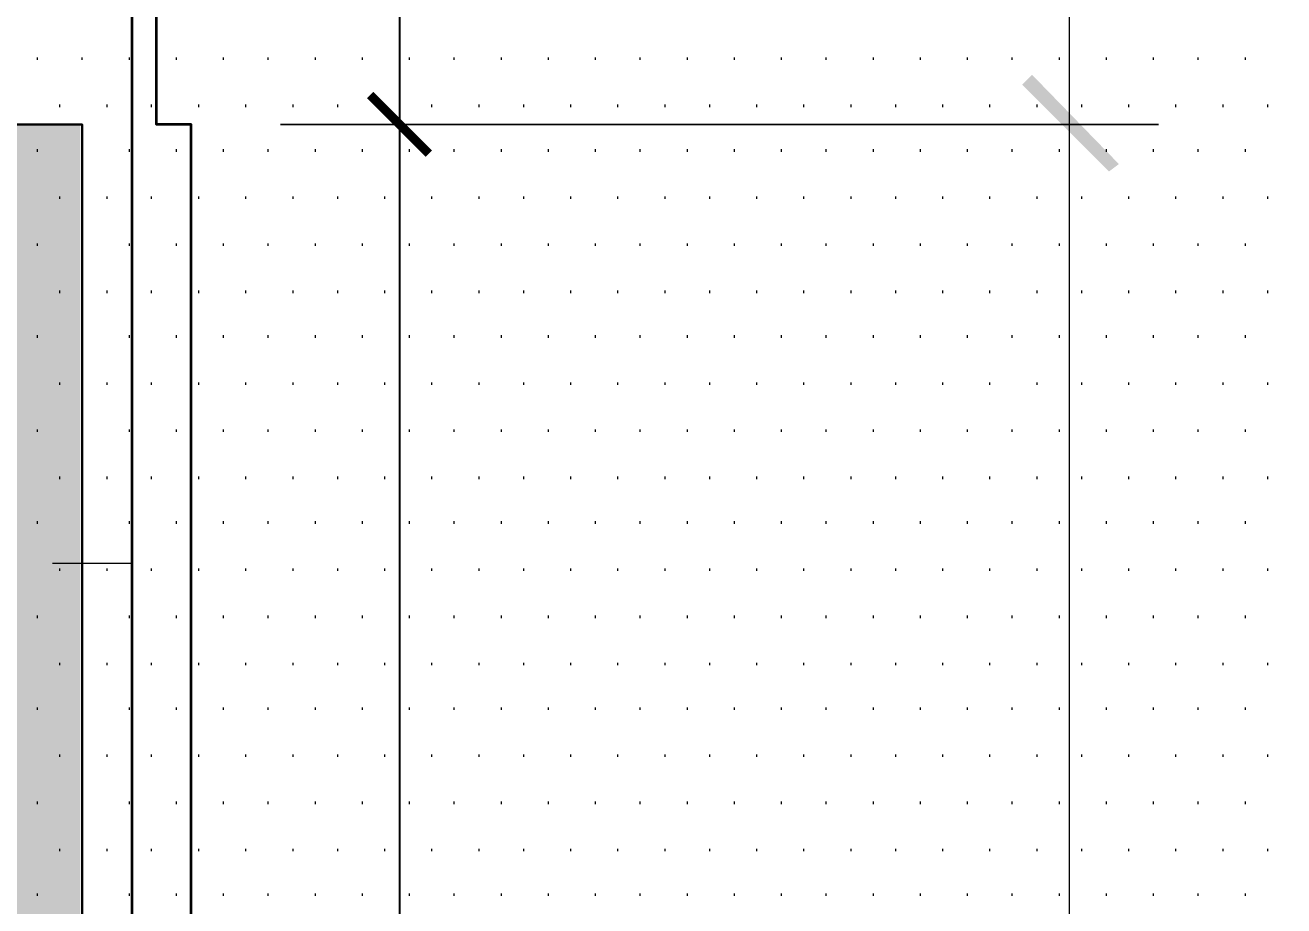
# Model space of a CAD drawing. Header units: millimetres. Extents: x -383313 to -161684, y -117025 to 99224.
# Drawn here: x -330323 to -328175, y -11166 to -9663 of the extents above; entities that cross this region are included whole.
import ezdxf

# ---------------------------------------------------------------- set-up
doc = ezdxf.new("R2010")
doc.units = ezdxf.units.MM
doc.header["$MEASUREMENT"] = 0
doc.layers.get('Defpoints').update_dxf_attribs({"color": 31})
for name, color, linetype in [('001__КОНСТРУКТИВ__размеры внутр.', 7, 'Continuous'), ('PDF_Geometry', 7, 'Continuous'), ('PDF_Solid Fills', 7, 'Continuous')]:
    doc.layers.add(name, color=color, linetype=linetype)
doc.layers.add('001__КОНСТРУКТИВ__Стены наружные', color=7, linetype='Continuous', lineweight=30)
doc.styles.add('PSTUDIO', font='arial.ttf')
doc.dimstyles.new('PS_TICK', dxfattribs={"dimscale": 100, "dimtxt": 2.5, "dimasz": 1, "dimexe": 2, "dimexo": 2, "dimgap": 1, "dimtad": 1, "dimdec": 0, "dimzin": 0, "dimdsep": 46, "dimtxsty": 'PSTUDIO', "dimblk": 'ARCHTICK', "dimcen": 2, "dimdle": 1.5, "dimse1": 1, "dimse2": 1, "dimadec": 0, "dimazin": 0, "dimtfac": 1, "dimtdec": 0, "dimtix": 1, "dimtmove": 1, "dimatfit": 3, "dimldrblk": 'ARCHTICK', "dimfxl": 1, "dimtolj": 1, "dimtzin": 0, "dimarcsym": 0})

# ---------------------------------------------------------------- blocks, each defined once
blk = doc.blocks.new('_ArchTick')
at = {"color": 0, "linetype": 'ByBlock', "const_width": 0.15}
blk.add_lwpolyline([(-0.5, -0.5), (0.5, 0.5)], dxfattribs=at)
blk = doc.blocks.new('*D281')
at = {"layer": '001__КОНСТРУКТИВ__размеры внутр.', "color": 0, "lineweight": -2, "ltscale": 100, "transparency": 16777216}
blk.add_line((-336984.8, -5432.1), (-336984.8, -20232.4), dxfattribs=at)
at = {"layer": 'Defpoints', "color": 0, "ltscale": 100, "transparency": 16777216}
for p in [(-330226.1, -5582.1), (-336984.8, -20082.4), (-335014.1, -20082.4)]:
    blk.add_point(p, dxfattribs=at)
at = {"layer": '001__КОНСТРУКТИВ__размеры внутр.', "color": 0, "lineweight": -2, "ltscale": 100, "transparency": 16777216, "xscale": 100, "yscale": 100, "zscale": 100}
for p, rotation in [((-336984.8, -5582.1), 90), ((-336984.8, -20082.4), 270)]:
    blk.add_blockref('_ArchTick', p, dxfattribs=dict(at, rotation=rotation))
at = {"layer": '001__КОНСТРУКТИВ__размеры внутр.', "color": 0, "ltscale": 100, "transparency": 16777216, "insert": (-337212.4, -12832.2), "char_height": 250, "attachment_point": 5, "rotation": 90, "style": 'PSTUDIO'}
blk.add_mtext('\\A1;14500', dxfattribs=at)
blk = doc.blocks.new('*D285')
at = {"layer": '001__КОНСТРУКТИВ__размеры внутр.', "color": 0, "lineweight": -2, "ltscale": 100, "transparency": 16777216}
blk.add_line((-329684.2, -7182.1), (-329684.2, -9982.1), dxfattribs=at)
at = {"layer": 'Defpoints', "color": 0, "ltscale": 100, "transparency": 16777216}
for p in [(-330226.1, -7332.1), (-330226.1, -9832.1), (-329684.2, -9832.1)]:
    blk.add_point(p, dxfattribs=at)
at = {"layer": '001__КОНСТРУКТИВ__размеры внутр.', "color": 0, "lineweight": -2, "ltscale": 100, "transparency": 16777216, "xscale": 100, "yscale": 100, "zscale": 100}
for p, rotation in [((-329684.2, -7332.1), 90), ((-329684.2, -9832.1), 270)]:
    blk.add_blockref('_ArchTick', p, dxfattribs=dict(at, rotation=rotation))
at = {"layer": '001__КОНСТРУКТИВ__размеры внутр.', "color": 0, "ltscale": 100, "transparency": 16777216, "insert": (-329911.8, -8582.1), "char_height": 250, "attachment_point": 5, "rotation": 90, "style": 'PSTUDIO'}
blk.add_mtext('\\A1;2500', dxfattribs=at)
blk = doc.blocks.new('*D286')
at = {"layer": '001__КОНСТРУКТИВ__размеры внутр.', "color": 0, "lineweight": -2, "ltscale": 100, "transparency": 16777216}
blk.add_line((-329684.2, -9682.1), (-329684.2, -13482.1), dxfattribs=at)
at = {"layer": 'Defpoints', "color": 0, "ltscale": 100, "transparency": 16777216}
for p in [(-330226.1, -9832.1), (-330226.1, -13332.1), (-329684.2, -13332.1)]:
    blk.add_point(p, dxfattribs=at)
at = {"layer": '001__КОНСТРУКТИВ__размеры внутр.', "color": 0, "lineweight": -2, "ltscale": 100, "transparency": 16777216, "xscale": 100, "yscale": 100, "zscale": 100}
for p, rotation in [((-329684.2, -9832.1), 90), ((-329684.2, -13332.1), 270)]:
    blk.add_blockref('_ArchTick', p, dxfattribs=dict(at, rotation=rotation))
at = {"layer": '001__КОНСТРУКТИВ__размеры внутр.', "color": 0, "ltscale": 100, "transparency": 16777216, "insert": (-329911.9, -11582.1), "char_height": 250, "attachment_point": 5, "rotation": 90, "style": 'PSTUDIO'}
blk.add_mtext('\\A1;3500', dxfattribs=at)
blk = doc.blocks.new('A$Cf5759c35')
at = {"layer": 'PDF_Geometry', "color": 8, "lineweight": 35}
blk.add_lwpolyline([(38379.2, 12310.5), (28320.8, 12310.5), (28320.8, -7277.1), (28422.4, -7277.1), (28422.4, -3564.5), (28363.2, -3564.5), (28363.2, -1066.8), (28422.4, -1066.8), (28422.4, 2434.2), (28363.2, 2434.2), (28363.2, 4931.8), (28422.4, 4931.8), (28422.4, 8432.8), (28363.2, 8432.8), (28363.2, 10934.7), (28422.4, 10934.7), (28422.4, 12208.9), (38379.2, 12208.9)], dxfattribs=at)
at = {"layer": 'PDF_Geometry', "color": 8, "lineweight": 13}
for points in [[(29921, 11082.9), (29921, 8284.6)], [(29921, 8585.2), (29921, 4783.7)], [(28320.8, 7683.5), (28185.4, 7683.5)]]:
    blk.add_lwpolyline(points, dxfattribs=at)
at = {"layer": 'PDF_Geometry', "color": 8, "lineweight": 9}
for points in [[(28160, 8542.9), (28160, 8547.1)], [(28236.2, 8542.9), (28236.2, 8547.1)], [(28316.6, 8542.9), (28316.6, 8547.1)], [(28397, 8542.9), (28397, 8547.1)], [(28477.5, 8542.9), (28477.5, 8547.1)], [(28553.7, 8542.9), (28553.7, 8547.1)], [(28634.1, 8542.9), (28634.1, 8547.1)], [(28714.5, 8542.9), (28714.5, 8547.1)], [(28795, 8542.9), (28795, 8547.1)], [(28871.2, 8542.9), (28871.2, 8547.1)], [(28951.6, 8542.9), (28951.6, 8547.1)], [(29032, 8542.9), (29032, 8547.1)], [(29112.5, 8542.9), (29112.5, 8547.1)], [(29188.7, 8542.9), (29188.7, 8547.1)], [(29269.1, 8542.9), (29269.1, 8547.1)], [(29349.5, 8542.9), (29349.5, 8547.1)], [(29430, 8542.9), (29430, 8547.1)], [(29506.2, 8542.9), (29506.2, 8547.1)], [(29586.6, 8542.9), (29586.6, 8547.1)], [(29667, 8542.9), (29667, 8547.1)], [(29747.5, 8542.9), (29747.5, 8547.1)], [(29823.7, 8542.9), (29823.7, 8547.1)], [(29904.1, 8542.9), (29904.1, 8547.1)], [(29984.5, 8542.9), (29984.5, 8547.1)], [(30065, 8542.9), (30065, 8547.1)], [(30141.2, 8542.9), (30141.2, 8547.1)], [(30221.6, 8542.9), (30221.6, 8547.1)], [(28198.1, 8462.4), (28198.1, 8466.7)], [(28278.5, 8462.4), (28278.5, 8466.7)], [(28354.7, 8462.4), (28354.7, 8466.7)], [(28435.1, 8462.4), (28435.1, 8466.7)], [(28515.6, 8462.4), (28515.6, 8466.7)], [(28596, 8462.4), (28596, 8466.7)], [(28672.2, 8462.4), (28672.2, 8466.7)], [(28752.6, 8462.4), (28752.6, 8466.7)], [(28833.1, 8462.4), (28833.1, 8466.7)], [(28913.5, 8462.4), (28913.5, 8466.7)], [(28989.7, 8462.4), (28989.7, 8466.7)], [(29070.1, 8462.4), (29070.1, 8466.7)], [(29150.6, 8462.4), (29150.6, 8466.7)], [(29231, 8462.4), (29231, 8466.7)], [(29307.2, 8462.4), (29307.2, 8466.7)], [(29387.6, 8462.4), (29387.6, 8466.7)], [(29468.1, 8462.4), (29468.1, 8466.7)], [(29548.5, 8462.4), (29548.5, 8466.7)], [(29624.7, 8462.4), (29624.7, 8466.7)], [(29705.1, 8462.4), (29705.1, 8466.7)], [(29785.6, 8462.4), (29785.6, 8466.7)], [(29866, 8462.4), (29866, 8466.7)], [(29942.2, 8462.4), (29942.2, 8466.7)], [(30022.6, 8462.4), (30022.6, 8466.7)], [(30103.1, 8462.4), (30103.1, 8466.7)], [(30183.5, 8462.4), (30183.5, 8466.7)], [(30259.7, 8462.4), (30259.7, 8466.7)], [(28160, 8386.2), (28160, 8390.5)], [(28236.2, 8386.2), (28236.2, 8390.5)], [(28316.6, 8386.2), (28316.6, 8390.5)], [(28397, 8386.2), (28397, 8390.5)], [(28477.5, 8386.2), (28477.5, 8390.5)], [(28553.7, 8386.2), (28553.7, 8390.5)], [(28634.1, 8386.2), (28634.1, 8390.5)], [(28714.5, 8386.2), (28714.5, 8390.5)], [(28795, 8386.2), (28795, 8390.5)], [(28871.2, 8386.2), (28871.2, 8390.5)], [(28951.6, 8386.2), (28951.6, 8390.5)], [(29032, 8386.2), (29032, 8390.5)], [(29112.5, 8386.2), (29112.5, 8390.5)], [(29188.7, 8386.2), (29188.7, 8390.5)], [(29269.1, 8386.2), (29269.1, 8390.5)], [(29349.5, 8386.2), (29349.5, 8390.5)], [(29430, 8386.2), (29430, 8390.5)], [(29506.2, 8386.2), (29506.2, 8390.5)], [(29586.6, 8386.2), (29586.6, 8390.5)], [(29667, 8386.2), (29667, 8390.5)], [(29747.5, 8386.2), (29747.5, 8390.5)], [(29823.7, 8386.2), (29823.7, 8390.5)], [(29904.1, 8386.2), (29904.1, 8390.5)], [(29984.5, 8386.2), (29984.5, 8390.5)], [(30065, 8386.2), (30065, 8390.5)], [(30141.2, 8386.2), (30141.2, 8390.5)], [(30221.6, 8386.2), (30221.6, 8390.5)], [(28198.1, 8305.8), (28198.1, 8310)], [(28278.5, 8305.8), (28278.5, 8310)], [(28354.7, 8305.8), (28354.7, 8310)], [(28435.1, 8305.8), (28435.1, 8310)], [(28515.6, 8305.8), (28515.6, 8310)], [(28596, 8305.8), (28596, 8310)], [(28672.2, 8305.8), (28672.2, 8310)], [(28752.6, 8305.8), (28752.6, 8310)], [(28833.1, 8305.8), (28833.1, 8310)], [(28913.5, 8305.8), (28913.5, 8310)], [(28989.7, 8305.8), (28989.7, 8310)], [(29070.1, 8305.8), (29070.1, 8310)], [(29150.6, 8305.8), (29150.6, 8310)], [(29231, 8305.8), (29231, 8310)], [(29307.2, 8305.8), (29307.2, 8310)], [(29387.6, 8305.8), (29387.6, 8310)], [(29468.1, 8305.8), (29468.1, 8310)], [(29548.5, 8305.8), (29548.5, 8310)], [(29624.7, 8305.8), (29624.7, 8310)], [(29705.1, 8305.8), (29705.1, 8310)], [(29785.6, 8305.8), (29785.6, 8310)], [(29866, 8305.8), (29866, 8310)], [(29942.2, 8305.8), (29942.2, 8310)], [(30022.6, 8305.8), (30022.6, 8310)], [(30103.1, 8305.8), (30103.1, 8310)], [(30183.5, 8305.8), (30183.5, 8310)], [(30259.7, 8305.8), (30259.7, 8310)], [(28160, 8225.4), (28160, 8229.6)], [(28236.2, 8225.4), (28236.2, 8229.6)], [(28316.6, 8225.4), (28316.6, 8229.6)], [(28397, 8225.4), (28397, 8229.6)], [(28477.5, 8225.4), (28477.5, 8229.6)], [(28553.7, 8225.4), (28553.7, 8229.6)], [(28634.1, 8225.4), (28634.1, 8229.6)], [(28714.5, 8225.4), (28714.5, 8229.6)], [(28795, 8225.4), (28795, 8229.6)], [(28871.2, 8225.4), (28871.2, 8229.6)], [(28951.6, 8225.4), (28951.6, 8229.6)], [(29032, 8225.4), (29032, 8229.6)], [(29112.5, 8225.4), (29112.5, 8229.6)], [(29188.7, 8225.4), (29188.7, 8229.6)], [(29269.1, 8225.4), (29269.1, 8229.6)], [(29349.5, 8225.4), (29349.5, 8229.6)], [(29430, 8225.4), (29430, 8229.6)], [(29506.2, 8225.4), (29506.2, 8229.6)], [(29586.6, 8225.4), (29586.6, 8229.6)], [(29667, 8225.4), (29667, 8229.6)], [(29747.5, 8225.4), (29747.5, 8229.6)], [(29823.7, 8225.4), (29823.7, 8229.6)], [(29904.1, 8225.4), (29904.1, 8229.6)], [(29984.5, 8225.4), (29984.5, 8229.6)], [(30065, 8225.4), (30065, 8229.6)], [(30141.2, 8225.4), (30141.2, 8229.6)], [(30221.6, 8225.4), (30221.6, 8229.6)], [(28198.1, 8144.9), (28198.1, 8149.2)], [(28278.5, 8144.9), (28278.5, 8149.2)], [(28354.7, 8144.9), (28354.7, 8149.2)], [(28435.1, 8144.9), (28435.1, 8149.2)], [(28515.6, 8144.9), (28515.6, 8149.2)], [(28596, 8144.9), (28596, 8149.2)], [(28672.2, 8144.9), (28672.2, 8149.2)], [(28752.6, 8144.9), (28752.6, 8149.2)], [(28833.1, 8144.9), (28833.1, 8149.2)], [(28913.5, 8144.9), (28913.5, 8149.2)], [(28989.7, 8144.9), (28989.7, 8149.2)], [(29070.1, 8144.9), (29070.1, 8149.2)], [(29150.6, 8144.9), (29150.6, 8149.2)], [(29231, 8144.9), (29231, 8149.2)], [(29307.2, 8144.9), (29307.2, 8149.2)], [(29387.6, 8144.9), (29387.6, 8149.2)], [(29468.1, 8144.9), (29468.1, 8149.2)], [(29548.5, 8144.9), (29548.5, 8149.2)], [(29624.7, 8144.9), (29624.7, 8149.2)], [(29705.1, 8144.9), (29705.1, 8149.2)], [(29785.6, 8144.9), (29785.6, 8149.2)], [(29866, 8144.9), (29866, 8149.2)], [(29942.2, 8144.9), (29942.2, 8149.2)], [(30022.6, 8144.9), (30022.6, 8149.2)], [(30103.1, 8144.9), (30103.1, 8149.2)], [(30183.5, 8144.9), (30183.5, 8149.2)], [(30259.7, 8144.9), (30259.7, 8149.2)], [(28160, 8068.7), (28160, 8073)], [(28236.2, 8068.7), (28236.2, 8073)], [(28316.6, 8068.7), (28316.6, 8073)], [(28397, 8068.7), (28397, 8073)], [(28477.5, 8068.7), (28477.5, 8073)], [(28553.7, 8068.7), (28553.7, 8073)], [(28634.1, 8068.7), (28634.1, 8073)], [(28714.5, 8068.7), (28714.5, 8073)], [(28795, 8068.7), (28795, 8073)], [(28871.2, 8068.7), (28871.2, 8073)], [(28951.6, 8068.7), (28951.6, 8073)], [(29032, 8068.7), (29032, 8073)], [(29112.5, 8068.7), (29112.5, 8073)], [(29188.7, 8068.7), (29188.7, 8073)], [(29269.1, 8068.7), (29269.1, 8073)], [(29349.5, 8068.7), (29349.5, 8073)], [(29430, 8068.7), (29430, 8073)], [(29506.2, 8068.7), (29506.2, 8073)], [(29586.6, 8068.7), (29586.6, 8073)], [(29667, 8068.7), (29667, 8073)], [(29747.5, 8068.7), (29747.5, 8073)], [(29823.7, 8068.7), (29823.7, 8073)], [(29904.1, 8068.7), (29904.1, 8073)], [(29984.5, 8068.7), (29984.5, 8073)], [(30065, 8068.7), (30065, 8073)], [(30141.2, 8068.7), (30141.2, 8073)], [(30221.6, 8068.7), (30221.6, 8073)], [(28198.1, 7988.3), (28198.1, 7992.5)], [(28278.5, 7988.3), (28278.5, 7992.5)], [(28354.7, 7988.3), (28354.7, 7992.5)], [(28435.1, 7988.3), (28435.1, 7992.5)], [(28515.6, 7988.3), (28515.6, 7992.5)], [(28596, 7988.3), (28596, 7992.5)], [(28672.2, 7988.3), (28672.2, 7992.5)], [(28752.6, 7988.3), (28752.6, 7992.5)], [(28833.1, 7988.3), (28833.1, 7992.5)], [(28913.5, 7988.3), (28913.5, 7992.5)], [(28989.7, 7988.3), (28989.7, 7992.5)], [(29070.1, 7988.3), (29070.1, 7992.5)], [(29150.6, 7988.3), (29150.6, 7992.5)], [(29231, 7988.3), (29231, 7992.5)], [(29307.2, 7988.3), (29307.2, 7992.5)], [(29387.6, 7988.3), (29387.6, 7992.5)], [(29468.1, 7988.3), (29468.1, 7992.5)], [(29548.5, 7988.3), (29548.5, 7992.5)], [(29624.7, 7988.3), (29624.7, 7992.5)], [(29705.1, 7988.3), (29705.1, 7992.5)], [(29785.6, 7988.3), (29785.6, 7992.5)], [(29866, 7988.3), (29866, 7992.5)], [(29942.2, 7988.3), (29942.2, 7992.5)], [(30022.6, 7988.3), (30022.6, 7992.5)], [(30103.1, 7988.3), (30103.1, 7992.5)], [(30183.5, 7988.3), (30183.5, 7992.5)], [(30259.7, 7988.3), (30259.7, 7992.5)], [(28160, 7907.9), (28160, 7912.1)], [(28236.2, 7907.9), (28236.2, 7912.1)], [(28316.6, 7907.9), (28316.6, 7912.1)], [(28397, 7907.9), (28397, 7912.1)], [(28477.5, 7907.9), (28477.5, 7912.1)], [(28553.7, 7907.9), (28553.7, 7912.1)], [(28634.1, 7907.9), (28634.1, 7912.1)], [(28714.5, 7907.9), (28714.5, 7912.1)], [(28795, 7907.9), (28795, 7912.1)], [(28871.2, 7907.9), (28871.2, 7912.1)], [(28951.6, 7907.9), (28951.6, 7912.1)], [(29032, 7907.9), (29032, 7912.1)], [(29112.5, 7907.9), (29112.5, 7912.1)], [(29188.7, 7907.9), (29188.7, 7912.1)], [(29269.1, 7907.9), (29269.1, 7912.1)], [(29349.5, 7907.9), (29349.5, 7912.1)], [(29430, 7907.9), (29430, 7912.1)], [(29506.2, 7907.9), (29506.2, 7912.1)], [(29586.6, 7907.9), (29586.6, 7912.1)], [(29667, 7907.9), (29667, 7912.1)], [(29747.5, 7907.9), (29747.5, 7912.1)], [(29823.7, 7907.9), (29823.7, 7912.1)], [(29904.1, 7907.9), (29904.1, 7912.1)], [(29984.5, 7907.9), (29984.5, 7912.1)], [(30065, 7907.9), (30065, 7912.1)], [(30141.2, 7907.9), (30141.2, 7912.1)], [(30221.6, 7907.9), (30221.6, 7912.1)], [(28198.1, 7827.4), (28198.1, 7831.7)], [(28278.5, 7827.4), (28278.5, 7831.7)], [(28354.7, 7827.4), (28354.7, 7831.7)], [(28435.1, 7827.4), (28435.1, 7831.7)], [(28515.6, 7827.4), (28515.6, 7831.7)], [(28596, 7827.4), (28596, 7831.7)], [(28672.2, 7827.4), (28672.2, 7831.7)], [(28752.6, 7827.4), (28752.6, 7831.7)], [(28833.1, 7827.4), (28833.1, 7831.7)], [(28913.5, 7827.4), (28913.5, 7831.7)], [(28989.7, 7827.4), (28989.7, 7831.7)], [(29070.1, 7827.4), (29070.1, 7831.7)], [(29150.6, 7827.4), (29150.6, 7831.7)], [(29231, 7827.4), (29231, 7831.7)], [(29307.2, 7827.4), (29307.2, 7831.7)], [(29387.6, 7827.4), (29387.6, 7831.7)], [(29468.1, 7827.4), (29468.1, 7831.7)], [(29548.5, 7827.4), (29548.5, 7831.7)], [(29624.7, 7827.4), (29624.7, 7831.7)], [(29705.1, 7827.4), (29705.1, 7831.7)], [(29785.6, 7827.4), (29785.6, 7831.7)], [(29866, 7827.4), (29866, 7831.7)], [(29942.2, 7827.4), (29942.2, 7831.7)], [(30022.6, 7827.4), (30022.6, 7831.7)], [(30103.1, 7827.4), (30103.1, 7831.7)], [(30183.5, 7827.4), (30183.5, 7831.7)], [(30259.7, 7827.4), (30259.7, 7831.7)], [(28160, 7751.2), (28160, 7755.5)], [(28236.2, 7751.2), (28236.2, 7755.5)], [(28316.6, 7751.2), (28316.6, 7755.5)], [(28397, 7751.2), (28397, 7755.5)], [(28477.5, 7751.2), (28477.5, 7755.5)], [(28553.7, 7751.2), (28553.7, 7755.5)], [(28634.1, 7751.2), (28634.1, 7755.5)], [(28714.5, 7751.2), (28714.5, 7755.5)], [(28795, 7751.2), (28795, 7755.5)], [(28871.2, 7751.2), (28871.2, 7755.5)], [(28951.6, 7751.2), (28951.6, 7755.5)], [(29032, 7751.2), (29032, 7755.5)], [(29112.5, 7751.2), (29112.5, 7755.5)], [(29188.7, 7751.2), (29188.7, 7755.5)], [(29269.1, 7751.2), (29269.1, 7755.5)], [(29349.5, 7751.2), (29349.5, 7755.5)], [(29430, 7751.2), (29430, 7755.5)], [(29506.2, 7751.2), (29506.2, 7755.5)], [(29586.6, 7751.2), (29586.6, 7755.5)], [(29667, 7751.2), (29667, 7755.5)], [(29747.5, 7751.2), (29747.5, 7755.5)], [(29823.7, 7751.2), (29823.7, 7755.5)], [(29904.1, 7751.2), (29904.1, 7755.5)], [(29984.5, 7751.2), (29984.5, 7755.5)], [(30065, 7751.2), (30065, 7755.5)], [(30141.2, 7751.2), (30141.2, 7755.5)], [(30221.6, 7751.2), (30221.6, 7755.5)], [(28198.1, 7670.8), (28198.1, 7675)], [(28278.5, 7670.8), (28278.5, 7675)], [(28354.7, 7670.8), (28354.7, 7675)], [(28435.1, 7670.8), (28435.1, 7675)], [(28515.6, 7670.8), (28515.6, 7675)], [(28596, 7670.8), (28596, 7675)], [(28672.2, 7670.8), (28672.2, 7675)], [(28752.6, 7670.8), (28752.6, 7675)], [(28833.1, 7670.8), (28833.1, 7675)], [(28913.5, 7670.8), (28913.5, 7675)], [(28989.7, 7670.8), (28989.7, 7675)], [(29070.1, 7670.8), (29070.1, 7675)], [(29150.6, 7670.8), (29150.6, 7675)], [(29231, 7670.8), (29231, 7675)], [(29307.2, 7670.8), (29307.2, 7675)], [(29387.6, 7670.8), (29387.6, 7675)], [(29468.1, 7670.8), (29468.1, 7675)], [(29548.5, 7670.8), (29548.5, 7675)], [(29624.7, 7670.8), (29624.7, 7675)], [(29705.1, 7670.8), (29705.1, 7675)], [(29785.6, 7670.8), (29785.6, 7675)], [(29866, 7670.8), (29866, 7675)], [(29942.2, 7670.8), (29942.2, 7675)], [(30022.6, 7670.8), (30022.6, 7675)], [(30103.1, 7670.8), (30103.1, 7675)], [(30183.5, 7670.8), (30183.5, 7675)], [(30259.7, 7670.8), (30259.7, 7675)], [(28160, 7590.4), (28160, 7594.6)], [(28236.2, 7590.4), (28236.2, 7594.6)], [(28316.6, 7590.4), (28316.6, 7594.6)], [(28397, 7590.4), (28397, 7594.6)], [(28477.5, 7590.4), (28477.5, 7594.6)], [(28553.7, 7590.4), (28553.7, 7594.6)], [(28634.1, 7590.4), (28634.1, 7594.6)], [(28714.5, 7590.4), (28714.5, 7594.6)], [(28795, 7590.4), (28795, 7594.6)], [(28871.2, 7590.4), (28871.2, 7594.6)], [(28951.6, 7590.4), (28951.6, 7594.6)], [(29032, 7590.4), (29032, 7594.6)], [(29112.5, 7590.4), (29112.5, 7594.6)], [(29188.7, 7590.4), (29188.7, 7594.6)], [(29269.1, 7590.4), (29269.1, 7594.6)], [(29349.5, 7590.4), (29349.5, 7594.6)], [(29430, 7590.4), (29430, 7594.6)], [(29506.2, 7590.4), (29506.2, 7594.6)], [(29586.6, 7590.4), (29586.6, 7594.6)], [(29667, 7590.4), (29667, 7594.6)], [(29747.5, 7590.4), (29747.5, 7594.6)], [(29823.7, 7590.4), (29823.7, 7594.6)], [(29904.1, 7590.4), (29904.1, 7594.6)], [(29984.5, 7590.4), (29984.5, 7594.6)], [(30065, 7590.4), (30065, 7594.6)], [(30141.2, 7590.4), (30141.2, 7594.6)], [(30221.6, 7590.4), (30221.6, 7594.6)], [(28198.1, 7509.9), (28198.1, 7514.2)], [(28278.5, 7509.9), (28278.5, 7514.2)], [(28354.7, 7509.9), (28354.7, 7514.2)], [(28435.1, 7509.9), (28435.1, 7514.2)], [(28515.6, 7509.9), (28515.6, 7514.2)], [(28596, 7509.9), (28596, 7514.2)], [(28672.2, 7509.9), (28672.2, 7514.2)], [(28752.6, 7509.9), (28752.6, 7514.2)], [(28833.1, 7509.9), (28833.1, 7514.2)], [(28913.5, 7509.9), (28913.5, 7514.2)], [(28989.7, 7509.9), (28989.7, 7514.2)], [(29070.1, 7509.9), (29070.1, 7514.2)], [(29150.6, 7509.9), (29150.6, 7514.2)], [(29231, 7509.9), (29231, 7514.2)], [(29307.2, 7509.9), (29307.2, 7514.2)], [(29387.6, 7509.9), (29387.6, 7514.2)], [(29468.1, 7509.9), (29468.1, 7514.2)], [(29548.5, 7509.9), (29548.5, 7514.2)], [(29624.7, 7509.9), (29624.7, 7514.2)], [(29705.1, 7509.9), (29705.1, 7514.2)], [(29785.6, 7509.9), (29785.6, 7514.2)], [(29866, 7509.9), (29866, 7514.2)], [(29942.2, 7509.9), (29942.2, 7514.2)], [(30022.6, 7509.9), (30022.6, 7514.2)], [(30103.1, 7509.9), (30103.1, 7514.2)], [(30183.5, 7509.9), (30183.5, 7514.2)], [(30259.7, 7509.9), (30259.7, 7514.2)], [(28160, 7433.7), (28160, 7438)], [(28236.2, 7433.7), (28236.2, 7438)], [(28316.6, 7433.7), (28316.6, 7438)], [(28397, 7433.7), (28397, 7438)], [(28477.5, 7433.7), (28477.5, 7438)], [(28553.7, 7433.7), (28553.7, 7438)], [(28634.1, 7433.7), (28634.1, 7438)], [(28714.5, 7433.7), (28714.5, 7438)], [(28795, 7433.7), (28795, 7438)], [(28871.2, 7433.7), (28871.2, 7438)], [(28951.6, 7433.7), (28951.6, 7438)], [(29032, 7433.7), (29032, 7438)], [(29112.5, 7433.7), (29112.5, 7438)], [(29188.7, 7433.7), (29188.7, 7438)], [(29269.1, 7433.7), (29269.1, 7438)], [(29349.5, 7433.7), (29349.5, 7438)], [(29430, 7433.7), (29430, 7438)], [(29506.2, 7433.7), (29506.2, 7438)], [(29586.6, 7433.7), (29586.6, 7438)], [(29667, 7433.7), (29667, 7438)], [(29747.5, 7433.7), (29747.5, 7438)], [(29823.7, 7433.7), (29823.7, 7438)], [(29904.1, 7433.7), (29904.1, 7438)], [(29984.5, 7433.7), (29984.5, 7438)], [(30065, 7433.7), (30065, 7438)], [(30141.2, 7433.7), (30141.2, 7438)], [(30221.6, 7433.7), (30221.6, 7438)], [(28198.1, 7353.3), (28198.1, 7357.5)], [(28278.5, 7353.3), (28278.5, 7357.5)], [(28354.7, 7353.3), (28354.7, 7357.5)], [(28435.1, 7353.3), (28435.1, 7357.5)], [(28515.6, 7353.3), (28515.6, 7357.5)], [(28596, 7353.3), (28596, 7357.5)], [(28672.2, 7353.3), (28672.2, 7357.5)], [(28752.6, 7353.3), (28752.6, 7357.5)], [(28833.1, 7353.3), (28833.1, 7357.5)], [(28913.5, 7353.3), (28913.5, 7357.5)], [(28989.7, 7353.3), (28989.7, 7357.5)], [(29070.1, 7353.3), (29070.1, 7357.5)], [(29150.6, 7353.3), (29150.6, 7357.5)], [(29231, 7353.3), (29231, 7357.5)], [(29307.2, 7353.3), (29307.2, 7357.5)], [(29387.6, 7353.3), (29387.6, 7357.5)], [(29468.1, 7353.3), (29468.1, 7357.5)], [(29548.5, 7353.3), (29548.5, 7357.5)], [(29624.7, 7353.3), (29624.7, 7357.5)], [(29705.1, 7353.3), (29705.1, 7357.5)], [(29785.6, 7353.3), (29785.6, 7357.5)], [(29866, 7353.3), (29866, 7357.5)], [(29942.2, 7353.3), (29942.2, 7357.5)], [(30022.6, 7353.3), (30022.6, 7357.5)], [(30103.1, 7353.3), (30103.1, 7357.5)], [(30183.5, 7353.3), (30183.5, 7357.5)], [(30259.7, 7353.3), (30259.7, 7357.5)], [(28160, 7272.9), (28160, 7277.1)], [(28236.2, 7272.9), (28236.2, 7277.1)], [(28316.6, 7272.9), (28316.6, 7277.1)], [(28397, 7272.9), (28397, 7277.1)], [(28477.5, 7272.9), (28477.5, 7277.1)], [(28553.7, 7272.9), (28553.7, 7277.1)], [(28634.1, 7272.9), (28634.1, 7277.1)], [(28714.5, 7272.9), (28714.5, 7277.1)], [(28795, 7272.9), (28795, 7277.1)], [(28871.2, 7272.9), (28871.2, 7277.1)], [(28951.6, 7272.9), (28951.6, 7277.1)], [(29032, 7272.9), (29032, 7277.1)], [(29112.5, 7272.9), (29112.5, 7277.1)], [(29188.7, 7272.9), (29188.7, 7277.1)], [(29269.1, 7272.9), (29269.1, 7277.1)], [(29349.5, 7272.9), (29349.5, 7277.1)], [(29430, 7272.9), (29430, 7277.1)], [(29506.2, 7272.9), (29506.2, 7277.1)], [(29586.6, 7272.9), (29586.6, 7277.1)], [(29667, 7272.9), (29667, 7277.1)], [(29747.5, 7272.9), (29747.5, 7277.1)], [(29823.7, 7272.9), (29823.7, 7277.1)], [(29904.1, 7272.9), (29904.1, 7277.1)], [(29984.5, 7272.9), (29984.5, 7277.1)], [(30065, 7272.9), (30065, 7277.1)], [(30141.2, 7272.9), (30141.2, 7277.1)], [(30221.6, 7272.9), (30221.6, 7277.1)], [(28198.1, 7192.4), (28198.1, 7196.7)], [(28278.5, 7192.4), (28278.5, 7196.7)], [(28354.7, 7192.4), (28354.7, 7196.7)], [(28435.1, 7192.4), (28435.1, 7196.7)], [(28515.6, 7192.4), (28515.6, 7196.7)], [(28596, 7192.4), (28596, 7196.7)], [(28672.2, 7192.4), (28672.2, 7196.7)], [(28752.6, 7192.4), (28752.6, 7196.7)], [(28833.1, 7192.4), (28833.1, 7196.7)], [(28913.5, 7192.4), (28913.5, 7196.7)], [(28989.7, 7192.4), (28989.7, 7196.7)], [(29070.1, 7192.4), (29070.1, 7196.7)], [(29150.6, 7192.4), (29150.6, 7196.7)], [(29231, 7192.4), (29231, 7196.7)], [(29307.2, 7192.4), (29307.2, 7196.7)], [(29387.6, 7192.4), (29387.6, 7196.7)], [(29468.1, 7192.4), (29468.1, 7196.7)], [(29548.5, 7192.4), (29548.5, 7196.7)], [(29624.7, 7192.4), (29624.7, 7196.7)], [(29705.1, 7192.4), (29705.1, 7196.7)], [(29785.6, 7192.4), (29785.6, 7196.7)], [(29866, 7192.4), (29866, 7196.7)], [(29942.2, 7192.4), (29942.2, 7196.7)], [(30022.6, 7192.4), (30022.6, 7196.7)], [(30103.1, 7192.4), (30103.1, 7196.7)], [(30183.5, 7192.4), (30183.5, 7196.7)], [(30259.7, 7192.4), (30259.7, 7196.7)], [(28160, 7116.2), (28160, 7120.5)], [(28236.2, 7116.2), (28236.2, 7120.5)], [(28316.6, 7116.2), (28316.6, 7120.5)], [(28397, 7116.2), (28397, 7120.5)], [(28477.5, 7116.2), (28477.5, 7120.5)], [(28553.7, 7116.2), (28553.7, 7120.5)], [(28634.1, 7116.2), (28634.1, 7120.5)], [(28714.5, 7116.2), (28714.5, 7120.5)], [(28795, 7116.2), (28795, 7120.5)], [(28871.2, 7116.2), (28871.2, 7120.5)], [(28951.6, 7116.2), (28951.6, 7120.5)], [(29032, 7116.2), (29032, 7120.5)], [(29112.5, 7116.2), (29112.5, 7120.5)], [(29188.7, 7116.2), (29188.7, 7120.5)], [(29269.1, 7116.2), (29269.1, 7120.5)], [(29349.5, 7116.2), (29349.5, 7120.5)], [(29430, 7116.2), (29430, 7120.5)], [(29506.2, 7116.2), (29506.2, 7120.5)], [(29586.6, 7116.2), (29586.6, 7120.5)], [(29667, 7116.2), (29667, 7120.5)], [(29747.5, 7116.2), (29747.5, 7120.5)], [(29823.7, 7116.2), (29823.7, 7120.5)], [(29904.1, 7116.2), (29904.1, 7120.5)], [(29984.5, 7116.2), (29984.5, 7120.5)], [(30065, 7116.2), (30065, 7120.5)], [(30141.2, 7116.2), (30141.2, 7120.5)], [(30221.6, 7116.2), (30221.6, 7120.5)]]:
    blk.add_lwpolyline(points, dxfattribs=at)
at = {"layer": 'PDF_Geometry', "color": 8, "lineweight": 13}
blk.add_lwpolyline([(30073.4, 8432.8), (28574.8, 8432.8)], close=True, dxfattribs=at)
at = {"layer": 'PDF_Solid Fills', "color": 8, "lineweight": 13}
for points in [[(29857.5, 8517.5), (29840.6, 8500.5), (30005.7, 8365.1)], [(30005.7, 8365.1), (29840.6, 8500.5), (29857.5, 8517.5)], [(29840.6, 8500.5), (30005.7, 8365.1), (29988.8, 8352.4)], [(29988.8, 8352.4), (30005.7, 8365.1), (29840.6, 8500.5)]]:
    blk.add_solid(points, dxfattribs=at)

msp = doc.modelspace()

# ---------------------------------------------------------------- hatches: boundary and pattern name
at = {"lineweight": 30, "ltscale": 100}
h = msp.add_hatch(color=252, dxfattribs=at)
h.dxf.hatch_style = 1
h.paths.add_polyline_path([(-330229.22851, -9832.0977), (-330376.05882, -9832.0977), (-330376.05882, -13332.0977), (-330228.52413, -13332.0977)], flags=17)

# ---------------------------------------------------------------- linework, layer by layer
at = {"layer": '001__КОНСТРУКТИВ__Стены наружные', "color": 7, "linetype": 'Continuous', "flags": 128}
msp.add_lwpolyline([(-330376.05882, -9832.0977), (-330226.05882, -9832.0977), (-330226.05882, -13332.0977), (-330376.05882, -13332.0977)], dxfattribs=at)

# ---------------------------------------------------------------- block references
at = {"ltscale": 100}
msp.add_blockref('A$Cf5759c35', (-358461.97282, -18264.93104), dxfattribs=at)

# ---------------------------------------------------------------- dimensions: what is measured, and where the dimension line sits
at = {"layer": '001__КОНСТРУКТИВ__размеры внутр.', "ltscale": 100}
for base, p1, p2, picture, middle in [((-336984.76537, -20082.3977), (-330226.05882, -5582.0977), (-335014.05882, -20082.3977), '*D281', (-337212.40862, -12832.2477)), ((-329684.20109, -9832.0977), (-330226.05882, -7332.0977), (-330226.05882, -9832.0977), '*D285', (-329911.84434, -8582.0977)), ((-329684.20109, -13332.0977), (-330226.05882, -9832.0977), (-330226.05882, -13332.0977), '*D286', (-329911.9296, -11582.0977))]:
    dim = msp.add_linear_dim(base=base, p1=p1, p2=p2, angle=90, dimstyle='PS_TICK', dxfattribs=at)
    dim.commit()
    dim.dimension.update_dxf_attribs({"geometry": picture, "text_midpoint": middle})

doc.saveas('drawing.dxf')
